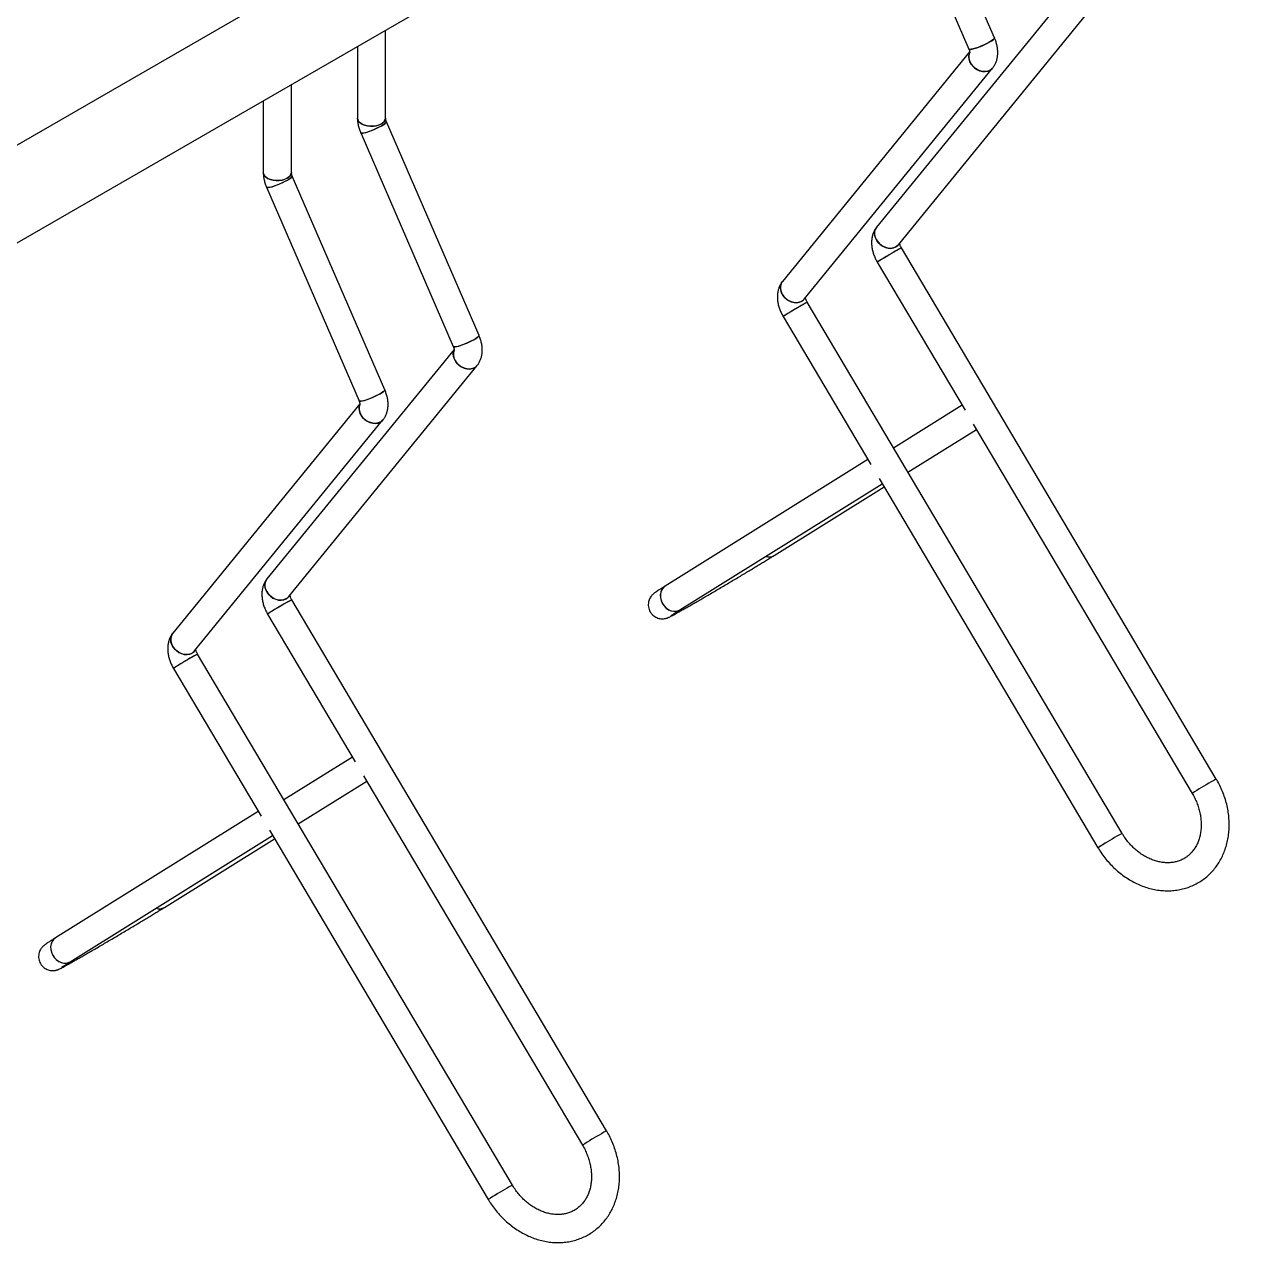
# Model space of a CAD drawing. Header units: millimetres. Extents: x 2157 to 8097, y -3726 to 474.
# Drawn here: x 6516 to 7211, y -2156 to -1460 of the extents above; entities that cross this region are included whole.
import ezdxf

# ---------------------------------------------------------------- set-up
doc = ezdxf.new("R2010")
doc.units = ezdxf.units.MM

msp = doc.modelspace()

# ---------------------------------------------------------------- linework, layer by layer
for p, q in [((7475.2, -972.61), (6256.89, -1675.92)), ((6242.4, -1740.06), (7499.35, -1014.44)), ((7069.09, -1467.85), (7016.28, -1345.87)), ((7001.59, -1352.23), (7054.41, -1474.21)), ((7108.64, -1444.82), (7001.84, -1575.86)), ((7014.25, -1585.96), (7121.77, -1454.03)), ((6721.59, -1513.65), (6721.59, -1463.43)), ((6705.59, -1472.66), (6705.59, -1513.65)), ((7054.9, -1475.84), (6948.1, -1606.88)), ((6960.51, -1616.99), (7068.03, -1485.06)), ((6667.85, -1544.67), (6667.85, -1494.45)), ((6651.85, -1503.69), (6651.85, -1544.67)), ((6774.94, -1637.67), (6722.12, -1515.68)), ((6707.44, -1522.04), (6760.26, -1644.02)), ((6721.2, -1668.69), (6668.38, -1546.71)), ((6653.7, -1553.07), (6706.52, -1675.05)), ((7195.65, -1890.94), (7015.98, -1587.73)), ((7002.22, -1595.88), (7052.25, -1680.32)), ((7141.91, -1921.96), (6962.24, -1618.75)), ((6948.48, -1626.91), (6998.51, -1711.34)), ((6760.74, -1645.65), (6653.95, -1776.69)), ((6666.35, -1786.8), (6773.87, -1654.87)), ((6707, -1676.68), (6600.21, -1807.72)), ((7050.62, -1677.57), (7011.54, -1701.94)), ((6612.61, -1817.82), (6720.13, -1685.89)), ((7056.96, -1688.27), (7181.88, -1899.09)), ((7019.69, -1715.71), (7058.78, -1691.33)), ((6996.88, -1708.59), (6881.13, -1780.78)), ((6889.6, -1794.35), (7005.04, -1722.36)), ((6943.34, -1763.33), (7006.11, -1724.18)), ((7003.22, -1719.29), (7128.14, -1930.12)), ((6847.75, -2091.77), (6668.09, -1788.56)), ((6654.32, -1796.72), (6704.35, -1881.16)), ((6794.01, -2122.8), (6614.35, -1819.59)), ((6600.58, -1827.74), (6650.61, -1912.18)), ((6702.72, -1878.4), (6663.64, -1902.78)), ((6671.8, -1916.54), (6710.88, -1892.17)), ((6709.06, -1889.1), (6833.99, -2099.93)), ((6648.98, -1909.43), (6533.23, -1981.61)), ((6655.32, -1920.13), (6780.25, -2130.95)), ((6541.7, -1995.19), (6657.14, -1923.19)), ((6595.44, -1964.17), (6658.22, -1925.01))]:
    msp.add_line(p, q)
at = {"flags": 128}
for points in [[(7069.09, -1467.85), (7069.06, -1468.13), (7068.7, -1468.57), (7068.02, -1469.13), (7067.04, -1469.78), (7065.82, -1470.48), (7064.41, -1471.22), (7062.87, -1471.94), (7061.28, -1472.62), (7059.71, -1473.23), (7058.24, -1473.73), (7056.93, -1474.11), (7055.85, -1474.34), (7055.04, -1474.42), (7054.55, -1474.34), (7054.41, -1474.21)], [(7066.46, -1470.12), (7067.57, -1469.44), (7068.4, -1468.84), (7068.92, -1468.33), (7069.11, -1467.96), (7069.09, -1467.85)], [(7054.41, -1474.2), (7054.43, -1474.24), (7054.76, -1474.4), (7055.41, -1474.4), (7056.36, -1474.24), (7057.56, -1473.94), (7058.96, -1473.49), (7060.49, -1472.93), (7062.08, -1472.29), (7063.65, -1471.58), (7065.13, -1470.85), (7066.46, -1470.12)], [(7068.03, -1485.05), (7067.17, -1485.89), (7065.95, -1486.59), (7064.53, -1486.99), (7062.99, -1487.06), (7061.39, -1486.8), (7059.82, -1486.23), (7058.33, -1485.36), (7057.01, -1484.24), (7055.92, -1482.93), (7055.1, -1481.47), (7054.6, -1479.95), (7054.43, -1478.43), (7054.61, -1476.99), (7054.85, -1476.25)], [(7054.85, -1476.25), (7054.83, -1476.31), (7054.48, -1477.7), (7054.47, -1479.19), (7054.81, -1480.72), (7055.47, -1482.21), (7056.43, -1483.6), (7057.65, -1484.83), (7059.06, -1485.83), (7060.6, -1486.55), (7062.2, -1486.97), (7063.77, -1487.07), (7065.26, -1486.83), (7066.59, -1486.28)], [(7066.59, -1486.28), (7067.69, -1485.43), (7068.03, -1485.06)], [(6721.59, -1513.65), (6721.59, -1513.77), (6721.35, -1514.76), (6720.76, -1515.7), (6719.83, -1516.54), (6718.6, -1517.25), (6717.14, -1517.79), (6715.52, -1518.13), (6713.81, -1518.26), (6712.08, -1518.18), (6710.43, -1517.89), (6708.92, -1517.4), (6707.64, -1516.73), (6706.63, -1515.92), (6705.94, -1515), (6705.62, -1514.02), (6705.59, -1513.65)], [(6705.59, -1513.65), (6705.73, -1514.52), (6706.24, -1515.47), (6707.09, -1516.34), (6708.25, -1517.09), (6709.65, -1517.67), (6711.24, -1518.06), (6712.94, -1518.25), (6714.67, -1518.22), (6716.35, -1517.98), (6717.9, -1517.54), (6719.25, -1516.91)], [(6722.12, -1515.69), (6722.09, -1515.96), (6721.73, -1516.4), (6721.04, -1516.96), (6720.07, -1517.61), (6718.85, -1518.32), (6717.43, -1519.05), (6715.89, -1519.77), (6714.3, -1520.45), (6712.74, -1521.06), (6711.27, -1521.56), (6709.96, -1521.94), (6708.87, -1522.17), (6708.07, -1522.25), (6707.58, -1522.17), (6707.44, -1522.04)], [(6719.48, -1517.96), (6720.59, -1517.28), (6721.43, -1516.67), (6721.95, -1516.17), (6722.14, -1515.79), (6722.12, -1515.68)], [(6707.44, -1522.04), (6707.45, -1522.07), (6707.78, -1522.23), (6708.43, -1522.23), (6709.38, -1522.07), (6710.59, -1521.77), (6711.98, -1521.32), (6713.51, -1520.77), (6715.1, -1520.12), (6716.67, -1519.41), (6718.16, -1518.68), (6719.48, -1517.96)], [(6667.85, -1544.67), (6667.85, -1544.8), (6667.61, -1545.79), (6667.02, -1546.72), (6666.09, -1547.56), (6664.86, -1548.27), (6663.4, -1548.81), (6661.78, -1549.15), (6660.07, -1549.29), (6658.34, -1549.21), (6656.69, -1548.91), (6655.18, -1548.42), (6653.9, -1547.76), (6652.89, -1546.94), (6652.2, -1546.03), (6651.88, -1545.05), (6651.85, -1544.67)], [(6651.85, -1544.68), (6651.99, -1545.54), (6652.5, -1546.5), (6653.35, -1547.37), (6654.51, -1548.11), (6655.91, -1548.69), (6657.5, -1549.09), (6659.2, -1549.27), (6660.93, -1549.25), (6662.61, -1549.01), (6664.16, -1548.56), (6665.51, -1547.94)], [(6668.38, -1546.71), (6668.35, -1546.98), (6667.99, -1547.43), (6667.3, -1547.98), (6666.33, -1548.63), (6665.11, -1549.34), (6663.69, -1550.07), (6662.15, -1550.79), (6660.56, -1551.47), (6659, -1552.08), (6657.52, -1552.58), (6656.22, -1552.96), (6655.13, -1553.2), (6654.33, -1553.28), (6653.84, -1553.2), (6653.7, -1553.07)], [(6653.7, -1553.07), (6653.71, -1553.1), (6654.04, -1553.26), (6654.69, -1553.26), (6655.64, -1553.1), (6656.85, -1552.79), (6658.24, -1552.35), (6659.77, -1551.79), (6661.36, -1551.14), (6662.93, -1550.44), (6664.42, -1549.7), (6665.74, -1548.98)], [(6665.74, -1548.98), (6666.85, -1548.3), (6667.68, -1547.69), (6668.21, -1547.19), (6668.4, -1546.81), (6668.38, -1546.71)], [(7014.25, -1585.96), (7013.39, -1586.79), (7012.17, -1587.5), (7010.76, -1587.9), (7009.21, -1587.97), (7007.62, -1587.71), (7006.04, -1587.13), (7004.55, -1586.26), (7003.23, -1585.15), (7002.14, -1583.83), (7001.32, -1582.38), (7000.82, -1580.86), (7000.65, -1579.34), (7000.83, -1577.89), (7001.35, -1576.59), (7001.84, -1575.86)], [(7001.84, -1575.86), (7001.72, -1576.01), (7001.05, -1577.22), (7000.7, -1578.6), (7000.69, -1580.09), (7001.03, -1581.62), (7001.69, -1583.12), (7002.66, -1584.51), (7003.87, -1585.73), (7005.28, -1586.73), (7006.82, -1587.46), (7008.42, -1587.88), (7010, -1587.97), (7011.48, -1587.74), (7012.81, -1587.18)], [(7012.81, -1587.18), (7013.92, -1586.33), (7014.25, -1585.96)], [(6960.51, -1616.99), (6959.65, -1617.82), (6958.43, -1618.52), (6957.02, -1618.92), (6955.47, -1618.99), (6953.87, -1618.73), (6952.3, -1618.16), (6950.81, -1617.29), (6949.49, -1616.17), (6948.4, -1614.85), (6947.58, -1613.4), (6947.08, -1611.88), (6946.91, -1610.36), (6947.09, -1608.92), (6947.61, -1607.61), (6948.1, -1606.88)], [(6948.1, -1606.89), (6947.98, -1607.03), (6947.31, -1608.24), (6946.96, -1609.63), (6946.95, -1611.12), (6947.29, -1612.65), (6947.95, -1614.14), (6948.92, -1615.53), (6950.13, -1616.76), (6951.54, -1617.76), (6953.08, -1618.48), (6954.68, -1618.9), (6956.26, -1619), (6957.74, -1618.76), (6959.07, -1618.21)], [(6959.07, -1618.21), (6960.18, -1617.36), (6960.51, -1616.99)], [(6760.25, -1644.02), (6760.27, -1644.06), (6760.6, -1644.21), (6761.25, -1644.21), (6762.2, -1644.06), (6763.41, -1643.75), (6764.8, -1643.3), (6766.33, -1642.75), (6767.92, -1642.1), (6769.49, -1641.39), (6770.98, -1640.66), (6772.3, -1639.94)], [(6774.94, -1637.67), (6774.9, -1637.94), (6774.55, -1638.38), (6773.86, -1638.94), (6772.89, -1639.59), (6771.66, -1640.3), (6770.25, -1641.03), (6768.71, -1641.75), (6767.12, -1642.43), (6765.56, -1643.04), (6764.08, -1643.54), (6762.78, -1643.92), (6761.69, -1644.15), (6760.89, -1644.23), (6760.39, -1644.15), (6760.26, -1644.02)], [(6772.3, -1639.94), (6773.41, -1639.26), (6774.24, -1638.65), (6774.77, -1638.15), (6774.96, -1637.77), (6774.94, -1637.67)], [(6773.87, -1654.87), (6773.02, -1655.7), (6771.79, -1656.4), (6770.38, -1656.8), (6768.84, -1656.87), (6767.24, -1656.62), (6765.66, -1656.04), (6764.18, -1655.17), (6762.86, -1654.05), (6761.76, -1652.74), (6760.94, -1651.29), (6760.44, -1649.76), (6760.27, -1648.25), (6760.45, -1646.8), (6760.69, -1646.08)], [(6760.7, -1646.06), (6760.67, -1646.13), (6760.32, -1647.51), (6760.31, -1649), (6760.65, -1650.53), (6761.32, -1652.02), (6762.28, -1653.42), (6763.49, -1654.64), (6764.9, -1655.64), (6766.44, -1656.37), (6768.04, -1656.79), (6769.62, -1656.88), (6771.11, -1656.64), (6772.43, -1656.09)], [(6772.43, -1656.09), (6773.54, -1655.24), (6773.87, -1654.87)], [(6721.2, -1668.69), (6721.16, -1668.96), (6720.81, -1669.41), (6720.12, -1669.97), (6719.15, -1670.61), (6717.92, -1671.32), (6716.51, -1672.05), (6714.97, -1672.77), (6713.38, -1673.46), (6711.82, -1674.06), (6710.34, -1674.57), (6709.04, -1674.94), (6707.95, -1675.18), (6707.15, -1675.26), (6706.65, -1675.18), (6706.52, -1675.05)], [(6718.56, -1670.96), (6719.67, -1670.28), (6720.5, -1669.67), (6721.03, -1669.17), (6721.22, -1668.79), (6721.2, -1668.69)], [(6706.51, -1675.04), (6706.53, -1675.08), (6706.86, -1675.24), (6707.51, -1675.24), (6708.46, -1675.08), (6709.67, -1674.77), (6711.06, -1674.33), (6712.59, -1673.77), (6714.18, -1673.12), (6715.75, -1672.42), (6717.24, -1671.68), (6718.56, -1670.96)], [(6720.13, -1685.89), (6719.28, -1686.72), (6718.05, -1687.43), (6716.64, -1687.83), (6715.1, -1687.9), (6713.5, -1687.64), (6711.92, -1687.06), (6710.44, -1686.2), (6709.12, -1685.08), (6708.02, -1683.76), (6707.2, -1682.31), (6706.7, -1680.79), (6706.53, -1679.27), (6706.71, -1677.82), (6706.96, -1677.08)], [(6706.96, -1677.08), (6706.93, -1677.15), (6706.58, -1678.53), (6706.57, -1680.02), (6706.91, -1681.55), (6707.58, -1683.05), (6708.54, -1684.44), (6709.75, -1685.66), (6711.16, -1686.66), (6712.7, -1687.39), (6714.3, -1687.81), (6715.88, -1687.9), (6717.37, -1687.67), (6718.69, -1687.11)], [(6718.69, -1687.11), (6719.8, -1686.26), (6720.13, -1685.89)], [(6666.35, -1786.8), (6665.5, -1787.63), (6664.27, -1788.33), (6662.86, -1788.73), (6661.32, -1788.8), (6659.72, -1788.55), (6658.14, -1787.97), (6656.66, -1787.1), (6655.34, -1785.98), (6654.24, -1784.67), (6653.42, -1783.21), (6652.92, -1781.69), (6652.75, -1780.17), (6652.93, -1778.73), (6653.45, -1777.43), (6653.95, -1776.69)], [(6653.94, -1776.7), (6653.83, -1776.85), (6653.15, -1778.06), (6652.8, -1779.44), (6652.79, -1780.93), (6653.13, -1782.46), (6653.8, -1783.95), (6654.76, -1785.35), (6655.97, -1786.57), (6657.38, -1787.57), (6658.92, -1788.3), (6660.52, -1788.72), (6662.1, -1788.81), (6663.59, -1788.57), (6664.91, -1788.02)], [(6881.13, -1780.78), (6880.04, -1781.68), (6879.19, -1782.86), (6878.64, -1784.25), (6878.4, -1785.81), (6878.48, -1787.44), (6878.89, -1789.08), (6879.6, -1790.65), (6880.58, -1792.07), (6881.78, -1793.29), (6883.15, -1794.24), (6884.63, -1794.87), (6886.13, -1795.16), (6887.61, -1795.1), (6888.97, -1794.69), (6889.6, -1794.35)], [(6881.13, -1780.78), (6880.16, -1781.55), (6879.29, -1782.69), (6878.69, -1784.06), (6878.41, -1785.6), (6878.46, -1787.23), (6878.82, -1788.87), (6879.49, -1790.45), (6880.44, -1791.9), (6881.62, -1793.15), (6882.97, -1794.13), (6884.43, -1794.81), (6885.94, -1795.15), (6887.42, -1795.13), (6888.81, -1794.76), (6889.6, -1794.35)], [(6664.91, -1788.02), (6666.02, -1787.17), (6666.35, -1786.8)], [(6612.61, -1817.82), (6611.76, -1818.65), (6610.53, -1819.36), (6609.12, -1819.76), (6607.58, -1819.83), (6605.98, -1819.57), (6604.4, -1818.99), (6602.92, -1818.12), (6601.6, -1817.01), (6600.5, -1815.69), (6599.68, -1814.24), (6599.18, -1812.72), (6599.01, -1811.2), (6599.19, -1809.75), (6599.71, -1808.45), (6600.21, -1807.72)], [(6600.2, -1807.72), (6600.09, -1807.87), (6599.41, -1809.08), (6599.06, -1810.46), (6599.05, -1811.95), (6599.39, -1813.48), (6600.06, -1814.98), (6601.02, -1816.37), (6602.23, -1817.59), (6603.64, -1818.59), (6605.18, -1819.32), (6606.78, -1819.74), (6608.36, -1819.83), (6609.85, -1819.6), (6611.17, -1819.04)], [(6611.17, -1819.04), (6612.28, -1818.19), (6612.61, -1817.82)], [(6533.23, -1981.61), (6532.14, -1982.52), (6531.3, -1983.69), (6530.74, -1985.09), (6530.5, -1986.64), (6530.59, -1988.28), (6531, -1989.92), (6531.7, -1991.49), (6532.68, -1992.91), (6533.89, -1994.13), (6535.26, -1995.07), (6536.73, -1995.71), (6538.24, -1996), (6539.71, -1995.94), (6541.08, -1995.52), (6541.7, -1995.19)], [(6533.23, -1981.61), (6532.27, -1982.38), (6531.39, -1983.53), (6530.8, -1984.9), (6530.52, -1986.44), (6530.56, -1988.06), (6530.92, -1989.71), (6531.6, -1991.29), (6532.54, -1992.74), (6533.72, -1993.98), (6535.07, -1994.97), (6536.54, -1995.64), (6538.04, -1995.98), (6539.52, -1995.97), (6540.91, -1995.6), (6541.7, -1995.19)]]:
    msp.add_lwpolyline(points, dxfattribs=at)
for centre, radius, start, end in [((6717.65, -1513.29), 3.96, 293.80695, 354.90511), ((6663.91, -1544.32), 3.96, 293.8077, 354.90436), ((7105.22, -1754.03), 188.73, 118.21943, 123.07827), ((7117.95, -1775.33), 213.53, 119.43176, 122.81856), ((7028.6, -1614.11), 29.24, 115.55515, 122.18475), ((7051.48, -1785.04), 188.72, 118.21936, 123.07834), ((7064.21, -1806.35), 213.53, 119.43174, 122.81858), ((6974.86, -1645.14), 29.25, 115.55552, 122.18437), ((6940.3, -1758.27), 5.9, 251.86589, 300.93196), ((6940.3, -1758.24), 5.93, 251.96558, 300.79784), ((6757.33, -1954.86), 188.73, 118.2194, 123.0783), ((6770.05, -1976.17), 213.53, 119.43175, 122.81858), ((6680.7, -1814.95), 29.25, 115.55533, 122.18456), ((6703.59, -1985.88), 188.73, 118.2194, 123.0783), ((6716.31, -2007.2), 213.53, 119.43178, 122.81854), ((6626.96, -1845.98), 29.25, 115.55571, 122.18418), ((7208.28, -1917.34), 29.27, 115.55846, 122.18262), ((7208.26, -1917.31), 29.24, 115.55422, 122.18558), ((7297.58, -2078.49), 213.47, 119.43143, 122.81922), ((7297.6, -2078.52), 213.51, 119.43164, 122.8188), ((7225.32, -2078.84), 177.66, 119.08972, 123.16061), ((7243.86, -2109.54), 213.5, 119.43162, 122.81882), ((7157.57, -1953.88), 35.56, 116.14213, 121.59399), ((7154.52, -1948.34), 29.24, 115.5546, 122.18521), ((6592.41, -1959.1), 5.9, 251.86589, 300.93196), ((6592.4, -1959.08), 5.93, 251.96676, 300.79666), ((6949.68, -2279.32), 213.46, 119.43138, 122.81928), ((6949.7, -2279.36), 213.5, 119.43162, 122.81882), ((6860.38, -2118.18), 29.27, 115.55815, 122.18291), ((6860.36, -2118.15), 29.24, 115.55441, 122.18539), ((6877.43, -2279.69), 177.67, 119.08979, 123.16053), ((6895.97, -2310.38), 213.51, 119.43165, 122.81878), ((6809.68, -2154.72), 35.56, 116.14234, 121.59379), ((6806.63, -2149.18), 29.24, 115.55479, 122.18501)]:
    msp.add_arc(centre, radius, start, end)
for points, knots in [([(7068.03, -1485.06), (7068.37, -1484.6), (7069.08, -1483.65), (7069.89, -1482.01), (7070.5, -1480.2), (7070.86, -1478.26), (7070.98, -1476.2), (7070.85, -1474.03), (7070.45, -1471.79), (7069.85, -1469.71), (7069.32, -1468.42), (7069.09, -1467.85)], [0, 0, 0, 0, 0.096649, 0.201789, 0.309065, 0.4201, 0.53581, 0.656129, 0.779742, 0.904501, 1, 1, 1, 1]), ([(7054.41, -1474.21), (7054.47, -1474.36), (7054.65, -1474.79), (7054.85, -1475.46), (7054.94, -1476.03), (7054.94, -1476.31), (7054.94, -1476.29), (7054.94, -1476.28)], [0, 0, 0, 0, 0.1294116, 0.3883013, 0.6449308, 0.8763644, 1, 1, 1, 1]), ([(6705.59, -1513.65), (6705.6, -1514.11), (6705.63, -1515.32), (6705.91, -1517.3), (6706.47, -1519.52), (6707.03, -1521.1), (6707.38, -1521.92), (6707.44, -1522.04)], [0, 0, 0, 0, 0.165833, 0.431846, 0.699444, 0.955344, 1, 1, 1, 1]), ([(6722.12, -1515.68), (6722.06, -1515.54), (6721.88, -1515.1), (6721.68, -1514.44), (6721.6, -1513.88), (6721.59, -1513.72), (6721.59, -1513.65)], [0, 0, 0, 0, 0.155545, 0.466737, 0.775221, 1, 1, 1, 1]), ([(6651.85, -1544.67), (6651.86, -1545.14), (6651.89, -1546.34), (6652.17, -1548.32), (6652.73, -1550.54), (6653.29, -1552.12), (6653.64, -1552.94), (6653.7, -1553.07)], [0, 0, 0, 0, 0.165833, 0.431846, 0.699444, 0.955344, 1, 1, 1, 1]), ([(6668.38, -1546.71), (6668.32, -1546.56), (6668.14, -1546.13), (6667.94, -1545.46), (6667.86, -1544.9), (6667.85, -1544.74), (6667.85, -1544.67)], [0, 0, 0, 0, 0.155543, 0.466736, 0.775221, 1, 1, 1, 1]), ([(7001.84, -1575.86), (7001.5, -1576.31), (7000.79, -1577.27), (6999.98, -1578.91), (6999.38, -1580.71), (6999.01, -1582.65), (6998.89, -1584.72), (6999.02, -1586.89), (6999.42, -1589.12), (7000.08, -1591.37), (7000.95, -1593.55), (7001.72, -1595.03), (7002.16, -1595.79), (7002.22, -1595.88)], [0, 0, 0, 0, 0.082954, 0.1731989, 0.2652762, 0.3605815, 0.4598975, 0.563171, 0.6692706, 0.7763543, 0.8833103, 0.9847396, 1, 1, 1, 1]), ([(7015.98, -1587.73), (7015.9, -1587.58), (7015.65, -1587.14), (7015.31, -1586.39), (7015.05, -1585.59), (7015, -1585.23), (7014.97, -1585.07)], [0, 0, 0, 0, 0.149479, 0.453516, 0.755007, 1, 1, 1, 1]), ([(6948.1, -1606.88), (6947.76, -1607.34), (6947.05, -1608.29), (6946.24, -1609.93), (6945.64, -1611.73), (6945.27, -1613.67), (6945.15, -1615.74), (6945.28, -1617.91), (6945.68, -1620.15), (6946.34, -1622.4), (6947.21, -1624.57), (6947.98, -1626.06), (6948.42, -1626.81), (6948.48, -1626.91)], [0, 0, 0, 0, 0.082956, 0.173199, 0.265276, 0.360582, 0.459898, 0.563171, 0.669271, 0.776354, 0.88331, 0.98474, 1, 1, 1, 1]), ([(6962.24, -1618.75), (6962.16, -1618.61), (6961.91, -1618.17), (6961.57, -1617.41), (6961.31, -1616.61), (6961.26, -1616.26), (6961.23, -1616.1)], [0, 0, 0, 0, 0.149479, 0.453518, 0.755016, 1, 1, 1, 1]), ([(6773.87, -1654.87), (6774.21, -1654.41), (6774.92, -1653.46), (6775.73, -1651.82), (6776.34, -1650.02), (6776.71, -1648.08), (6776.83, -1646.01), (6776.69, -1643.84), (6776.29, -1641.6), (6775.7, -1639.53), (6775.17, -1638.23), (6774.94, -1637.67)], [0, 0, 0, 0, 0.096648, 0.201789, 0.309065, 0.420099, 0.53581, 0.656129, 0.779741, 0.904501, 1, 1, 1, 1]), ([(6760.26, -1644.02), (6760.32, -1644.17), (6760.5, -1644.6), (6760.69, -1645.27), (6760.78, -1645.84), (6760.78, -1646.12), (6760.78, -1646.1), (6760.79, -1646.09)], [0, 0, 0, 0, 0.129414, 0.3883, 0.644933, 0.876365, 1, 1, 1, 1]), ([(6720.13, -1685.89), (6720.47, -1685.44), (6721.18, -1684.48), (6721.99, -1682.84), (6722.6, -1681.04), (6722.97, -1679.1), (6723.09, -1677.03), (6722.95, -1674.86), (6722.55, -1672.63), (6721.96, -1670.55), (6721.43, -1669.25), (6721.2, -1668.69)], [0, 0, 0, 0, 0.096648, 0.201788, 0.309065, 0.420099, 0.53581, 0.656128, 0.779741, 0.904501, 1, 1, 1, 1]), ([(6706.52, -1675.05), (6706.58, -1675.19), (6706.76, -1675.63), (6706.95, -1676.3), (6707.04, -1676.87), (6707.04, -1677.14), (6707.04, -1677.12), (6707.05, -1677.11)], [0, 0, 0, 0, 0.1294145, 0.3882981, 0.6449317, 0.8763647, 1, 1, 1, 1]), ([(6881.13, -1780.78), (6880.83, -1780.96), (6879.96, -1781.51), (6878.69, -1782.31), (6877.39, -1783.14), (6876.3, -1783.86), (6875.53, -1784.38), (6874.97, -1784.79), (6874.54, -1785.14), (6874.11, -1785.51), (6873.65, -1785.97), (6873.11, -1786.62), (6872.54, -1787.48), (6872.03, -1788.56), (6871.66, -1789.83), (6871.5, -1791.22), (6871.59, -1792.68), (6871.96, -1794.13), (6872.61, -1795.52), (6873.52, -1796.76), (6874.61, -1797.78), (6875.78, -1798.53), (6876.98, -1799.04), (6878.15, -1799.34), (6879.25, -1799.45), (6880.24, -1799.42), (6881.08, -1799.3), (6881.74, -1799.14), (6882.27, -1798.98), (6882.71, -1798.81), (6883.13, -1798.63), (6883.67, -1798.38), (6884.39, -1798.02), (6885.41, -1797.48), (6886.69, -1796.79), (6888.2, -1795.95), (6889.96, -1794.97), (6891.91, -1793.86), (6894.05, -1792.64), (6896.37, -1791.31), (6898.85, -1789.88), (6901.46, -1788.36), (6904.2, -1786.77), (6907.04, -1785.11), (6909.95, -1783.4), (6912.91, -1781.66), (6915.9, -1779.89), (6918.9, -1778.11), (6921.87, -1776.35), (6924.79, -1774.6), (6927.65, -1772.89), (6930.41, -1771.22), (6933.06, -1769.62), (6935.58, -1768.1), (6937.93, -1766.66), (6940.11, -1765.33), (6941.91, -1764.22), (6942.92, -1763.59), (6943.34, -1763.33)], [0, 0, 0, 0, 0.013261, 0.038828, 0.064594, 0.090868, 0.118481, 0.135233, 0.146369, 0.153303, 0.160107, 0.166921, 0.174805, 0.183805, 0.193476, 0.203711, 0.214327, 0.225154, 0.23608, 0.247627, 0.258351, 0.268382, 0.277802, 0.286632, 0.294842, 0.302332, 0.308981, 0.315014, 0.321185, 0.328233, 0.337332, 0.350611, 0.374327, 0.40046, 0.425474, 0.451894, 0.477704, 0.503234, 0.528621, 0.553925, 0.579177, 0.604397, 0.629594, 0.654776, 0.679947, 0.705112, 0.730272, 0.755431, 0.780591, 0.805752, 0.830917, 0.85609, 0.881273, 0.906471, 0.931691, 0.956942, 0.982239, 1, 1, 1, 1]), ([(6653.95, -1776.69), (6653.61, -1777.15), (6652.89, -1778.1), (6652.09, -1779.74), (6651.48, -1781.55), (6651.11, -1783.49), (6650.99, -1785.55), (6651.13, -1787.72), (6651.53, -1789.96), (6652.18, -1792.21), (6653.06, -1794.38), (6653.82, -1795.87), (6654.26, -1796.62), (6654.32, -1796.72)], [0, 0, 0, 0, 0.082955, 0.173199, 0.265276, 0.360582, 0.459898, 0.563171, 0.669271, 0.776354, 0.88331, 0.98474, 1, 1, 1, 1]), ([(6668.09, -1788.56), (6668, -1788.42), (6667.75, -1787.98), (6667.42, -1787.23), (6667.16, -1786.42), (6667.1, -1786.07), (6667.08, -1785.91)], [0, 0, 0, 0, 0.149479, 0.453518, 0.755011, 1, 1, 1, 1]), ([(6884.65, -1797.54), (6884.66, -1797.53), (6884.69, -1797.51), (6884.97, -1797.31), (6885.47, -1796.98), (6886.27, -1796.46), (6887.36, -1795.76), (6888.5, -1795.04), (6889.31, -1794.53), (6889.6, -1794.35)], [0, 0, 0, 0, 0.087278, 0.208415, 0.356873, 0.526182, 0.708128, 0.896804, 1, 1, 1, 1]), ([(6600.21, -1807.72), (6599.87, -1808.17), (6599.15, -1809.13), (6598.35, -1810.77), (6597.74, -1812.57), (6597.37, -1814.51), (6597.25, -1816.58), (6597.39, -1818.75), (6597.79, -1820.98), (6598.44, -1823.23), (6599.32, -1825.41), (6600.08, -1826.89), (6600.52, -1827.65), (6600.58, -1827.74)], [0, 0, 0, 0, 0.082955, 0.173198, 0.265276, 0.360581, 0.459897, 0.563171, 0.669271, 0.776354, 0.88331, 0.98474, 1, 1, 1, 1]), ([(6614.35, -1819.59), (6614.26, -1819.44), (6614.01, -1819), (6613.68, -1818.25), (6613.42, -1817.45), (6613.36, -1817.09), (6613.34, -1816.93)], [0, 0, 0, 0, 0.149479, 0.453518, 0.755016, 1, 1, 1, 1]), ([(7128.14, -1930.12), (7128.51, -1930.73), (7129.55, -1932.43), (7131.43, -1935.11), (7133.84, -1938.09), (7136.45, -1940.89), (7139.24, -1943.47), (7142.19, -1945.83), (7145.28, -1947.94), (7148.49, -1949.79), (7151.8, -1951.36), (7155.19, -1952.65), (7158.62, -1953.64), (7162.08, -1954.32), (7165.54, -1954.69), (7168.97, -1954.75), (7172.35, -1954.49), (7175.64, -1953.92), (7178.84, -1953.06), (7181.91, -1951.89), (7184.83, -1950.45), (7187.6, -1948.73), (7190.18, -1946.75), (7192.56, -1944.53), (7194.73, -1942.08), (7196.67, -1939.41), (7198.38, -1936.55), (7199.83, -1933.5), (7201.03, -1930.3), (7201.96, -1926.96), (7202.61, -1923.5), (7202.98, -1919.94), (7203.06, -1916.32), (7202.86, -1912.66), (7202.37, -1908.98), (7201.61, -1905.31), (7200.57, -1901.67), (7199.26, -1898.1), (7197.71, -1894.67), (7196.45, -1892.3), (7195.74, -1891.1), (7195.65, -1890.94)], [0, 0, 0, 0, 0.014983, 0.041945, 0.068923, 0.09591, 0.122904, 0.149902, 0.176897, 0.203879, 0.230837, 0.257752, 0.284608, 0.311384, 0.338058, 0.364615, 0.391042, 0.417333, 0.443494, 0.469538, 0.495487, 0.521372, 0.547225, 0.573072, 0.598947, 0.624884, 0.650908, 0.677039, 0.703288, 0.729656, 0.756139, 0.782726, 0.809402, 0.836151, 0.86296, 0.889813, 0.916699, 0.943611, 0.970542, 0.996089, 1, 1, 1, 1]), ([(7181.88, -1899.09), (7182.13, -1899.53), (7182.89, -1900.84), (7184, -1903.11), (7185.11, -1905.91), (7185.97, -1908.75), (7186.59, -1911.61), (7186.95, -1914.44), (7187.06, -1917.22), (7186.92, -1919.93), (7186.54, -1922.53), (7185.92, -1925.01), (7185.07, -1927.33), (7183.99, -1929.49), (7182.71, -1931.46), (7181.22, -1933.23), (7179.53, -1934.8), (7177.64, -1936.13), (7175.57, -1937.2), (7173.34, -1938.01), (7170.99, -1938.52), (7168.55, -1938.75), (7166.04, -1938.68), (7163.5, -1938.32), (7160.94, -1937.68), (7158.4, -1936.77), (7155.88, -1935.59), (7153.43, -1934.15), (7151.07, -1932.47), (7148.81, -1930.56), (7146.69, -1928.45), (7144.73, -1926.14), (7143.14, -1923.96), (7142.26, -1922.53), (7141.91, -1921.96)], [0, 0, 0, 0, 0.015489, 0.046718, 0.077939, 0.109144, 0.140337, 0.171527, 0.202731, 0.233981, 0.265316, 0.296799, 0.32851, 0.360543, 0.393007, 0.426003, 0.459586, 0.493718, 0.528216, 0.562701, 0.596813, 0.63038, 0.663377, 0.695876, 0.72798, 0.759795, 0.791406, 0.822882, 0.854274, 0.885612, 0.916919, 0.948205, 0.979476, 1, 1, 1, 1]), ([(6533.23, -1981.61), (6532.94, -1981.8), (6532.07, -1982.34), (6530.79, -1983.15), (6529.49, -1983.98), (6528.4, -1984.7), (6527.63, -1985.22), (6527.07, -1985.63), (6526.64, -1985.97), (6526.21, -1986.35), (6525.76, -1986.81), (6525.21, -1987.46), (6524.65, -1988.32), (6524.13, -1989.4), (6523.76, -1990.67), (6523.6, -1992.06), (6523.7, -1993.52), (6524.07, -1994.97), (6524.72, -1996.36), (6525.62, -1997.6), (6526.71, -1998.62), (6527.88, -1999.37), (6529.08, -1999.88), (6530.25, -2000.17), (6531.36, -2000.29), (6532.35, -2000.26), (6533.18, -2000.14), (6533.85, -1999.98), (6534.37, -1999.81), (6534.81, -1999.65), (6535.24, -1999.47), (6535.77, -1999.22), (6536.49, -1998.86), (6537.51, -1998.32), (6538.79, -1997.63), (6540.31, -1996.79), (6542.06, -1995.81), (6544.02, -1994.7), (6546.16, -1993.48), (6548.47, -1992.15), (6550.95, -1990.72), (6553.57, -1989.2), (6556.31, -1987.61), (6559.14, -1985.95), (6562.05, -1984.24), (6565.01, -1982.49), (6568.01, -1980.73), (6571, -1978.95), (6573.97, -1977.18), (6576.9, -1975.43), (6579.75, -1973.72), (6582.52, -1972.06), (6585.17, -1970.46), (6587.68, -1968.94), (6590.04, -1967.5), (6592.21, -1966.16), (6594.01, -1965.05), (6595.02, -1964.43), (6595.44, -1964.17)], [0, 0, 0, 0, 0.013261, 0.038828, 0.064594, 0.090867, 0.118481, 0.135233, 0.146369, 0.153303, 0.160107, 0.166921, 0.174805, 0.183805, 0.193476, 0.203711, 0.214327, 0.225154, 0.23608, 0.247627, 0.258351, 0.268382, 0.277802, 0.286631, 0.294842, 0.302332, 0.308981, 0.315014, 0.321185, 0.328233, 0.337333, 0.350611, 0.374327, 0.400461, 0.425474, 0.451895, 0.477703, 0.503234, 0.528621, 0.553925, 0.579178, 0.604397, 0.629594, 0.654776, 0.679947, 0.705111, 0.730272, 0.755431, 0.78059, 0.805752, 0.830917, 0.85609, 0.881273, 0.906471, 0.931691, 0.956942, 0.982239, 1, 1, 1, 1]), ([(6536.75, -1998.37), (6536.77, -1998.36), (6536.8, -1998.34), (6537.07, -1998.15), (6537.58, -1997.81), (6538.37, -1997.29), (6539.46, -1996.59), (6540.61, -1995.87), (6541.41, -1995.37), (6541.7, -1995.19)], [0, 0, 0, 0, 0.087278, 0.208415, 0.356874, 0.526181, 0.708128, 0.896804, 1, 1, 1, 1]), ([(6780.25, -2130.95), (6780.62, -2131.56), (6781.65, -2133.26), (6783.53, -2135.94), (6785.94, -2138.93), (6788.55, -2141.72), (6791.34, -2144.31), (6794.29, -2146.66), (6797.38, -2148.77), (6800.6, -2150.62), (6803.91, -2152.2), (6807.29, -2153.49), (6810.73, -2154.47), (6814.19, -2155.15), (6817.64, -2155.52), (6821.07, -2155.58), (6824.45, -2155.33), (6827.75, -2154.76), (6830.94, -2153.89), (6834.01, -2152.73), (6836.94, -2151.28), (6839.7, -2149.57), (6842.28, -2147.59), (6844.66, -2145.37), (6846.83, -2142.91), (6848.78, -2140.25), (6850.48, -2137.38), (6851.94, -2134.34), (6853.13, -2131.14), (6854.06, -2127.79), (6854.71, -2124.33), (6855.08, -2120.78), (6855.16, -2117.16), (6854.96, -2113.5), (6854.48, -2109.82), (6853.71, -2106.14), (6852.67, -2102.51), (6851.36, -2098.93), (6849.82, -2095.5), (6848.56, -2093.14), (6847.85, -2091.93), (6847.75, -2091.77)], [0, 0, 0, 0, 0.0149834, 0.0419453, 0.0689227, 0.0959097, 0.1229042, 0.1499021, 0.1768971, 0.2038796, 0.2308367, 0.2577525, 0.2846082, 0.3113835, 0.3380581, 0.3646149, 0.3910415, 0.417333, 0.443494, 0.4695381, 0.4954878, 0.5213721, 0.5472254, 0.5730718, 0.5989474, 0.624884, 0.6509083, 0.6770395, 0.7032878, 0.7296561, 0.7561387, 0.7827254, 0.8094015, 0.8361513, 0.8629596, 0.8898127, 0.9166994, 0.943611, 0.9705416, 0.9960885, 1, 1, 1, 1]), ([(6833.99, -2099.93), (6834.24, -2100.37), (6835, -2101.68), (6836.1, -2103.95), (6837.21, -2106.75), (6838.07, -2109.59), (6838.69, -2112.44), (6839.05, -2115.28), (6839.16, -2118.06), (6839.03, -2120.77), (6838.64, -2123.37), (6838.02, -2125.84), (6837.17, -2128.17), (6836.1, -2130.32), (6834.81, -2132.3), (6833.32, -2134.07), (6831.63, -2135.63), (6829.74, -2136.96), (6827.67, -2138.04), (6825.44, -2138.84), (6823.09, -2139.36), (6820.65, -2139.58), (6818.14, -2139.52), (6815.6, -2139.16), (6813.04, -2138.52), (6810.5, -2137.61), (6807.99, -2136.43), (6805.54, -2134.99), (6803.17, -2133.31), (6800.91, -2131.4), (6798.79, -2129.28), (6796.83, -2126.98), (6795.24, -2124.8), (6794.36, -2123.37), (6794.01, -2122.8)], [0, 0, 0, 0, 0.015489, 0.046718, 0.077939, 0.109144, 0.140337, 0.171527, 0.202731, 0.23398, 0.265316, 0.296799, 0.328509, 0.360543, 0.393007, 0.426003, 0.459586, 0.493718, 0.528216, 0.562701, 0.596813, 0.63038, 0.663378, 0.695876, 0.727981, 0.759795, 0.791406, 0.822883, 0.854274, 0.885612, 0.916919, 0.948205, 0.979476, 1, 1, 1, 1])]:
    msp.add_open_spline(points, degree=3, knots=knots)

doc.saveas('drawing.dxf')
